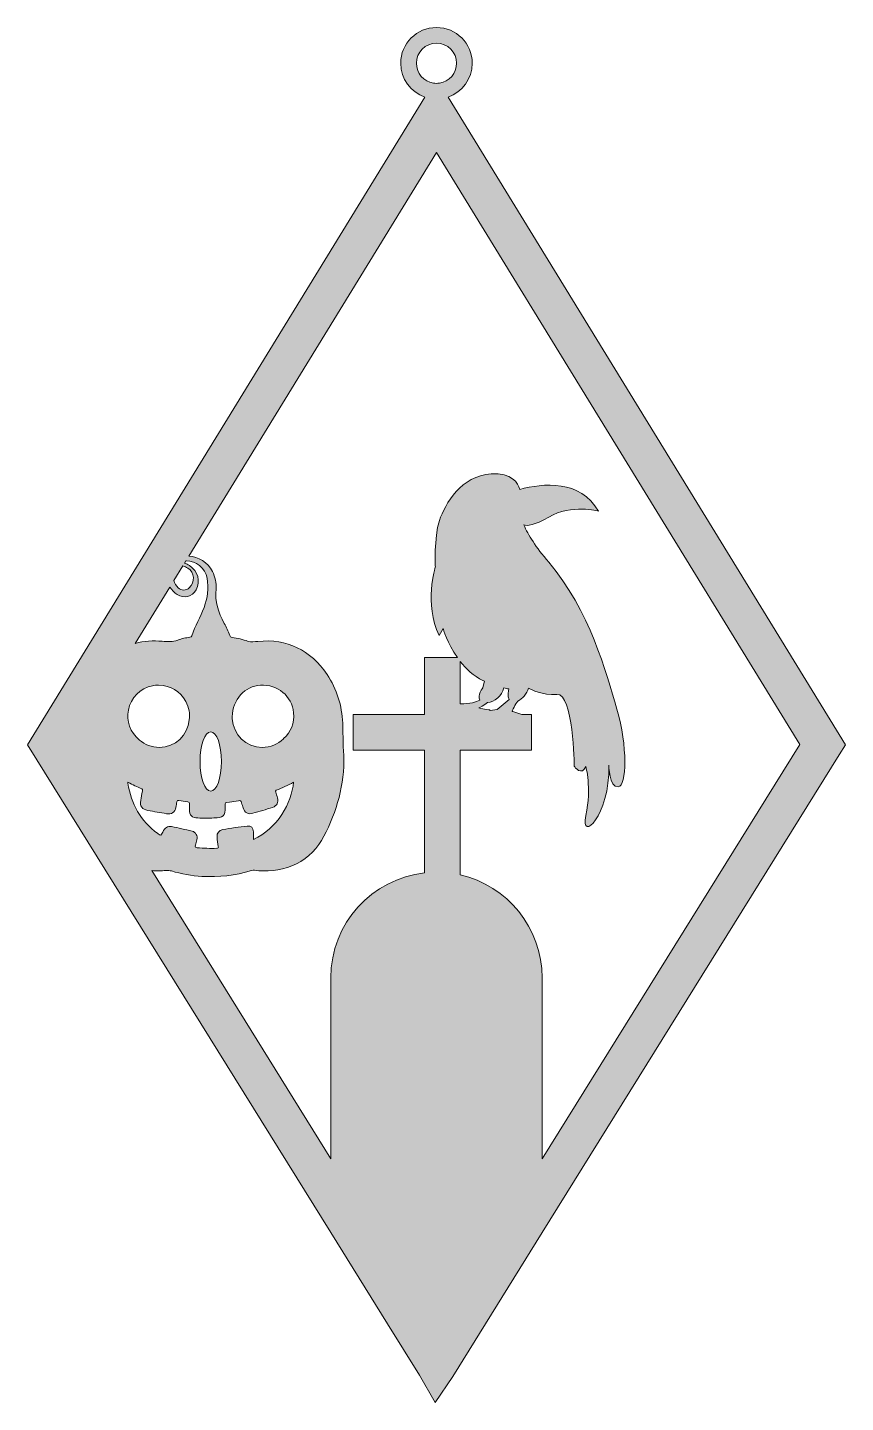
# Model space of a CAD drawing. Extents: x 679 to 2322, y -2881 to -118.
import ezdxf

# ---------------------------------------------------------------- set-up
doc = ezdxf.new("R2010")
doc.units = 0
doc.header["$MEASUREMENT"] = 0
doc.layers.add('Layer 1', color=7, linetype='Continuous')

msp = doc.modelspace()

# ---------------------------------------------------------------- hatches: boundary and pattern name
at = {"layer": 'Layer 1', "true_color": 0x6870b5}
h = msp.add_hatch(color=173, dxfattribs=at)
h.dxf.hatch_style = 2
edge = h.paths.add_edge_path()
edge.add_spline(control_points=[(1523.7, -257.9), (1552, -248.3), (1572.3, -221.5), (1572.3, -190), (1572.3, -150.3), (1540.1, -118.1), (1500.4, -118.1), (1460.7, -118.1), (1428.5, -150.3), (1428.5, -190), (1428.5, -221.5), (1448.8, -248.3), (1477.1, -257.9), (1477.1, -257.9), (678.7, -1559.4), (678.7, -1559.4), (678.7, -1559.4), (1288.1, -2539.9), (1288.1, -2539.9), (1288.1, -2539.9), (1402, -2723.2), (1402, -2723.2), (1402, -2723.2), (1466.3, -2826.6), (1466.3, -2826.6), (1466.3, -2826.6), (1498.1, -2881.4), (1498.1, -2881.4), (1498.1, -2881.4), (1533, -2829.1), (1533, -2829.1), (1533, -2829.1), (1598.8, -2723.2), (1598.8, -2723.2), (1598.8, -2723.2), (1712.7, -2539.9), (1712.7, -2539.9), (1712.7, -2539.9), (2309.5, -1580), (2309.5, -1580), (2309.5, -1580), (2322.2, -1559.4), (2322.2, -1559.4), (2322.2, -1559.4), (1523.7, -257.9), (1523.7, -257.9)], knot_values=[0, 0, 0, 0, 1, 1, 1, 2, 2, 2, 3, 3, 3, 4, 4, 4, 5, 5, 5, 6, 6, 6, 7, 7, 7, 8, 8, 8, 9, 9, 9, 10, 10, 10, 11, 11, 11, 12, 12, 12, 13, 13, 13, 14, 14, 14, 15, 15, 15, 15], degree=3, periodic=1)
edge = h.paths.add_edge_path()
edge.add_spline(control_points=[(1460.1, -190), (1460.1, -167.6), (1478.2, -149.6), (1500.4, -149.6), (1522.7, -149.6), (1540.8, -167.6), (1540.8, -190), (1540.8, -210.2), (1525.9, -227), (1506.5, -229.8), (1504.5, -230.2), (1502.4, -230.4), (1500.4, -230.4), (1498.4, -230.4), (1496.3, -230.2), (1494.3, -229.8), (1475, -227), (1460.1, -210.2), (1460.1, -190)], knot_values=[0, 0, 0, 0, 1, 1, 1, 2, 2, 2, 3, 3, 3, 4, 4, 4, 5, 5, 5, 6, 6, 6, 6], degree=3, periodic=1)
edge = h.paths.add_edge_path()
edge.add_spline(control_points=[(990.9, -1200.1), (994.2, -1201.2), (997.5, -1202.5), (1000.5, -1204.4), (1014.5, -1213.4), (1016, -1233), (1003.7, -1244.1), (1000.5, -1247), (996.9, -1248.9), (992.5, -1248.6), (988.2, -1248.8), (984.8, -1246.7), (981.7, -1244), (977.5, -1240.2), (974.5, -1235.2), (972.8, -1229.7), (972.8, -1229.7), (990.9, -1200.1), (990.9, -1200.1)], knot_values=[0, 0, 0, 0, 1, 1, 1, 2, 2, 2, 3, 3, 3, 4, 4, 4, 5, 5, 5, 6, 6, 6, 6], degree=3, periodic=1)
edge = h.paths.add_edge_path()
edge.add_spline(control_points=[(964.7, -1242.7), (968.6, -1248.9), (973.7, -1254.1), (979.3, -1257.4), (994, -1266.1), (1009.6, -1262.2), (1017.4, -1248), (1026.8, -1230.8), (1021.2, -1210.6), (1003.9, -1199.4), (1001.1, -1197.4), (997.8, -1195.9), (994.4, -1194.4), (994.4, -1194.4), (997, -1190.1), (997, -1190.1), (997.3, -1190.1), (997.6, -1190), (997.9, -1190), (1017.3, -1189.4), (1035.5, -1204.2), (1039.5, -1224.8), (1043.2, -1244.9), (1040.4, -1264.7), (1033.4, -1283.8), (1026.3, -1303.2), (1015, -1320.8), (1009.1, -1340.8), (1008.5, -1342.8), (1006.8, -1343.2), (1005.1, -1343.5), (996.8, -1344.6), (988.5, -1346.1), (980.7, -1349.1), (970.4, -1353.1), (960.1, -1352.4), (949.5, -1351.5), (931, -1349.9), (912.7, -1351), (895.3, -1356), (895.3, -1356), (964.7, -1242.7), (964.7, -1242.7)], knot_values=[0, 0, 0, 0, 1, 1, 1, 2, 2, 2, 3, 3, 3, 4, 4, 4, 5, 5, 5, 6, 6, 6, 7, 7, 7, 8, 8, 8, 9, 9, 9, 10, 10, 10, 11, 11, 11, 12, 12, 12, 13, 13, 13, 14, 14, 14, 14], degree=3, periodic=1)
edge = h.paths.add_edge_path()
edge.add_spline(control_points=[(1046.8, -1533.4), (1058.8, -1533.4), (1068.4, -1560.1), (1068.4, -1593.2), (1068.4, -1626.2), (1058.8, -1652.9), (1046.8, -1652.9), (1035, -1652.9), (1025.4, -1626.2), (1025.4, -1593.2), (1025.4, -1560.1), (1035, -1533.4), (1046.8, -1533.4)], knot_values=[0, 0, 0, 0, 1, 1, 1, 2, 2, 2, 3, 3, 3, 4, 4, 4, 4], degree=3, periodic=1)
edge = h.paths.add_edge_path()
edge.add_spline(control_points=[(881.3, -1489.7), (886.3, -1464.9), (905.5, -1445.6), (929.7, -1440.8), (933.8, -1440), (938, -1439.4), (942.2, -1439.5), (966.5, -1440.6), (985.3, -1451.1), (996.7, -1472.8), (1003.1, -1485), (1005.3, -1497.2), (1003.6, -1509.2), (1001.2, -1540.3), (975.2, -1564.9), (943.4, -1564.9), (928.2, -1564.9), (914.4, -1559.3), (903.8, -1550), (903.4, -1549.8), (903.1, -1549.5), (902.8, -1549.3), (885.6, -1535.1), (876.8, -1511.5), (881.3, -1489.7)], knot_values=[0, 0, 0, 0, 1, 1, 1, 2, 2, 2, 3, 3, 3, 4, 4, 4, 5, 5, 5, 6, 6, 6, 7, 7, 7, 8, 8, 8, 8], degree=3, periodic=1)
edge = h.paths.add_edge_path()
edge.add_spline(control_points=[(880.2, -1636.9), (880.2, -1636.4), (880.3, -1635.9), (880.5, -1635), (889.8, -1639.6), (899, -1644), (908.2, -1648.3), (910.5, -1649.4), (909.8, -1651), (909.5, -1652.7), (908.4, -1658.8), (907.3, -1665), (906.2, -1671.2), (904, -1682.9), (908.7, -1689.5), (920.3, -1691.6), (932.9, -1693.7), (945.3, -1695.9), (957.9, -1698.2), (967.6, -1700), (975, -1695.2), (976.8, -1685.3), (977.4, -1681.7), (978.2, -1678.1), (978.7, -1674.5), (979, -1671.9), (979.9, -1670.9), (982.7, -1671.4), (988.7, -1672.5), (994.7, -1673.5), (1000.7, -1674.3), (1003.5, -1674.6), (1004.1, -1676), (1004, -1678.5), (1003.8, -1682.3), (1003.9, -1686.2), (1003.9, -1690), (1004, -1701.1), (1009.4, -1706.7), (1020.6, -1706.7), (1031.3, -1706.8), (1042.1, -1706.8), (1052.9, -1706.7), (1072.2, -1706.7), (1075.7, -1703.1), (1075.7, -1684), (1075.6, -1675.4), (1075.6, -1675.5), (1084.4, -1674.6), (1090.4, -1674.1), (1096.5, -1673.3), (1102.4, -1672), (1106.4, -1671.1), (1108.1, -1672.3), (1108.9, -1676.1), (1109.7, -1679.7), (1110.9, -1683.1), (1112, -1686.5), (1114.9, -1695.8), (1122.2, -1700), (1131.5, -1697.3), (1144.6, -1693.6), (1157.8, -1689.5), (1170.8, -1685.4), (1179.9, -1682.5), (1183.4, -1675.4), (1180.8, -1666.1), (1179.7, -1662.2), (1178.6, -1658.4), (1177.4, -1654.6), (1177.1, -1653.3), (1176.4, -1651.8), (1178.3, -1651.1), (1190.2, -1646.4), (1201.8, -1641), (1213.4, -1634.8), (1209.3, -1676.6), (1180.9, -1728.2), (1132.6, -1749.7), (1132.6, -1744.4), (1132.6, -1739.5), (1132.6, -1734.5), (1132.5, -1726.2), (1128.2, -1721.8), (1119.8, -1722.8), (1103.7, -1724.8), (1087.5, -1727.2), (1071.3, -1729.8), (1063.3, -1731.1), (1059, -1737.1), (1059.5, -1745.1), (1059.9, -1751.4), (1060.9, -1757.6), (1062, -1763.7), (1062.5, -1766.5), (1061.8, -1767.5), (1059, -1767.6), (1045.7, -1768), (1032.6, -1767.8), (1019.4, -1766.4), (1016, -1766), (1014.9, -1764.9), (1016.1, -1761.3), (1017.4, -1757.8), (1018.2, -1754), (1019.1, -1750.3), (1020.9, -1742.7), (1016.8, -1735.1), (1009.2, -1733.2), (995.6, -1729.8), (981.9, -1726.7), (968, -1724), (959.9, -1722.3), (955, -1725.9), (950.3, -1735.3), (946.7, -1742.3), (946.7, -1742.4), (940.2, -1737.7), (906, -1712.5), (887.2, -1678.2), (880.2, -1636.9)], knot_values=[0, 0, 0, 0, 1, 1, 1, 2, 2, 2, 3, 3, 3, 4, 4, 4, 5, 5, 5, 6, 6, 6, 7, 7, 7, 8, 8, 8, 9, 9, 9, 10, 10, 10, 11, 11, 11, 12, 12, 12, 13, 13, 13, 14, 14, 14, 15, 15, 15, 16, 16, 16, 17, 17, 17, 18, 18, 18, 19, 19, 19, 20, 20, 20, 21, 21, 21, 22, 22, 22, 23, 23, 23, 24, 24, 24, 25, 25, 25, 26, 26, 26, 27, 27, 27, 28, 28, 28, 29, 29, 29, 30, 30, 30, 31, 31, 31, 32, 32, 32, 33, 33, 33, 34, 34, 34, 35, 35, 35, 36, 36, 36, 37, 37, 37, 38, 38, 38, 39, 39, 39, 40, 40, 40, 40], degree=3, periodic=1)
edge = h.paths.add_edge_path()
edge.add_spline(control_points=[(1089.9, -1503.1), (1090.1, -1469.2), (1116.1, -1441.2), (1146.7, -1439.7), (1181.6, -1438.1), (1209.9, -1461.5), (1213.2, -1495.2), (1215.2, -1516.4), (1208.1, -1533.7), (1193.1, -1547.2), (1192.9, -1547.4), (1192.9, -1547.5), (1192.7, -1547.6), (1181.8, -1558.3), (1166.9, -1564.9), (1150.4, -1564.9), (1118, -1564.9), (1091.6, -1539.2), (1090.1, -1507.2), (1090.1, -1507.2), (1090.1, -1507), (1090.1, -1507), (1090, -1505.6), (1089.9, -1504.3), (1089.9, -1503.1)], knot_values=[0, 0, 0, 0, 1, 1, 1, 2, 2, 2, 3, 3, 3, 4, 4, 4, 5, 5, 5, 6, 6, 6, 7, 7, 7, 8, 8, 8, 8], degree=3, periodic=1)
edge = h.paths.add_edge_path()
edge.add_spline(control_points=[(1712.7, -2391.8), (1712.7, -2391.8), (1712.7, -2027.8), (1712.7, -2027.8), (1712.7, -1927), (1642.4, -1842.7), (1548.2, -1821), (1548.2, -1821), (1548.2, -1570.5), (1548.2, -1570.5), (1548.2, -1570.5), (1691.6, -1570.5), (1691.6, -1570.5), (1691.6, -1570.5), (1691.6, -1498.8), (1691.6, -1498.8), (1691.6, -1498.8), (1672.2, -1498.8), (1672.2, -1498.8), (1664.2, -1495.1), (1654.5, -1493.4), (1653, -1492.8), (1651.2, -1492), (1659.8, -1477.9), (1663.7, -1471.6), (1673, -1467.7), (1682.1, -1457.5), (1685.2, -1445.6), (1690.8, -1448.9), (1713, -1460.6), (1742.2, -1458.3), (1776, -1455.5), (1776.7, -1600.6), (1777.3, -1602.6), (1778, -1604.6), (1792.3, -1622.9), (1800.4, -1603.2), (1800.4, -1603.2), (1812.6, -1645.3), (1800.4, -1701.5), (1788.2, -1757.7), (1849.8, -1703.5), (1846.5, -1600.6), (1846.5, -1600.6), (1847.8, -1645.3), (1865.4, -1643.9), (1883.1, -1642.5), (1884.5, -1561.9), (1862.8, -1488), (1841.1, -1414.2), (1808.5, -1289.5), (1725.9, -1192.6), (1699.9, -1162.2), (1684.7, -1137.5), (1676, -1117.8), (1682.3, -1119.7), (1696.5, -1119.4), (1726.3, -1101.9), (1771.5, -1075.1), (1826.1, -1090.3), (1826.1, -1090.3), (1789.9, -1025.8), (1714, -1034), (1667.8, -1046.4), (1664.1, -1033.3), (1651.6, -1012.6), (1610.2, -1015.1), (1550.1, -1018.7), (1517.6, -1074.7), (1506.4, -1109.1), (1495, -1143.4), (1498.2, -1202.1), (1498.2, -1202.1), (1498.2, -1202.1), (1475.1, -1276.6), (1505.7, -1339.7), (1505.7, -1339.7), (1513.8, -1326.1), (1513.8, -1326.1), (1513.8, -1326.1), (1522.1, -1355.4), (1542.4, -1384.3), (1542.4, -1384.3), (1476.5, -1384.3), (1476.5, -1384.3), (1476.5, -1384.3), (1476.5, -1498.8), (1476.5, -1498.8), (1476.5, -1498.8), (1333.1, -1498.8), (1333.1, -1498.8), (1333.1, -1498.8), (1333.1, -1570.5), (1333.1, -1570.5), (1333.1, -1570.5), (1476.5, -1570.5), (1476.5, -1570.5), (1476.5, -1570.5), (1476.5, -1816.9), (1476.5, -1816.9), (1370.6, -1828.8), (1288.1, -1918.6), (1288.1, -2027.8), (1288.1, -2027.8), (1288.1, -2391.5), (1288.1, -2391.5), (1288.1, -2391.5), (928.2, -1812.5), (928.2, -1812.5), (937.6, -1813.1), (947.2, -1812.9), (957, -1812.1), (960.7, -1811.8), (964.2, -1812.2), (967.7, -1813.2), (987.8, -1818.9), (1008.3, -1823), (1029.2, -1824.1), (1063, -1825.9), (1096.2, -1822.3), (1128.7, -1812.5), (1130.8, -1811.9), (1132.7, -1811.5), (1134.8, -1811.8), (1140.5, -1812.9), (1146.3, -1812.9), (1152, -1812.9), (1178.9, -1813.3), (1204.6, -1808.2), (1227.9, -1794.1), (1251.3, -1779.8), (1267.2, -1758.7), (1278.8, -1734.5), (1303.5, -1683), (1317.8, -1629.1), (1313.6, -1571.3), (1312.3, -1553), (1312.8, -1534.5), (1312, -1516.2), (1310.3, -1480.7), (1300.5, -1447.8), (1280.5, -1418.2), (1247.1, -1369), (1200.9, -1346.3), (1141.3, -1351.7), (1134.8, -1352.2), (1128.5, -1354.1), (1121.7, -1351.7), (1111.4, -1347.8), (1100.7, -1345.3), (1089.9, -1343.7), (1087.3, -1343.3), (1085.9, -1342.2), (1085, -1339.8), (1082.1, -1331.4), (1078.2, -1323.4), (1073.9, -1315.6), (1062, -1294), (1055, -1271.5), (1057.6, -1246.3), (1058.9, -1234.1), (1055.6, -1222.5), (1050.1, -1211.5), (1040.8, -1192.9), (1021.8, -1181), (1003, -1180.4), (1003, -1180.4), (1500.4, -369.6), (1500.4, -369.6), (1500.4, -369.6), (2230.2, -1559.1), (2230.2, -1559.1), (2230.2, -1559.1), (1712.7, -2391.8), (1712.7, -2391.8)], knot_values=[0, 0, 0, 0, 1, 1, 1, 2, 2, 2, 3, 3, 3, 4, 4, 4, 5, 5, 5, 6, 6, 6, 7, 7, 7, 8, 8, 8, 9, 9, 9, 10, 10, 10, 11, 11, 11, 12, 12, 12, 13, 13, 13, 14, 14, 14, 15, 15, 15, 16, 16, 16, 17, 17, 17, 18, 18, 18, 19, 19, 19, 20, 20, 20, 21, 21, 21, 22, 22, 22, 23, 23, 23, 24, 24, 24, 25, 25, 25, 26, 26, 26, 27, 27, 27, 28, 28, 28, 29, 29, 29, 30, 30, 30, 31, 31, 31, 32, 32, 32, 33, 33, 33, 34, 34, 34, 35, 35, 35, 36, 36, 36, 37, 37, 37, 38, 38, 38, 39, 39, 39, 40, 40, 40, 41, 41, 41, 42, 42, 42, 43, 43, 43, 44, 44, 44, 45, 45, 45, 46, 46, 46, 47, 47, 47, 48, 48, 48, 49, 49, 49, 50, 50, 50, 51, 51, 51, 52, 52, 52, 53, 53, 53, 54, 54, 54, 55, 55, 55, 56, 56, 56, 57, 57, 57, 58, 58, 58, 58], degree=3, periodic=1)
edge = h.paths.add_edge_path()
edge.add_spline(control_points=[(1646.3, -1468.4), (1646.3, -1468.4), (1622.5, -1488.4), (1622.5, -1488.4), (1622.5, -1488.4), (1608.3, -1490.7), (1608.3, -1490.7), (1607.8, -1489.7), (1606.9, -1489.1), (1605.6, -1489.1), (1600.9, -1489.1), (1585.3, -1485.4), (1585.3, -1485.4), (1585.3, -1485.4), (1597.2, -1480), (1603.2, -1474.7), (1616.7, -1473), (1632.6, -1461.7), (1635.8, -1445.4), (1639.3, -1446.2), (1642.6, -1446.7), (1645.8, -1447.2), (1644.8, -1451.1), (1642.9, -1461.9), (1646.3, -1468.4)], knot_values=[0, 0, 0, 0, 1, 1, 1, 2, 2, 2, 3, 3, 3, 4, 4, 4, 5, 5, 5, 6, 6, 6, 7, 7, 7, 8, 8, 8, 8], degree=3, periodic=1)
edge = h.paths.add_edge_path()
edge.add_spline(control_points=[(1593.8, -1444.3), (1593.8, -1444.3), (1581.6, -1460.9), (1587.4, -1469.7), (1580.3, -1473.4), (1567.8, -1477.8), (1548.2, -1477.2), (1548.2, -1477.2), (1548.2, -1392.1), (1548.2, -1392.1), (1559.8, -1407), (1574.9, -1421.2), (1593.8, -1430.5), (1594.9, -1431), (1596, -1431.6), (1597.1, -1432), (1597.1, -1432), (1593.8, -1444.3), (1593.8, -1444.3)], knot_values=[0, 0, 0, 0, 1, 1, 1, 2, 2, 2, 3, 3, 3, 4, 4, 4, 5, 5, 5, 6, 6, 6, 6], degree=3, periodic=1)

# ---------------------------------------------------------------- linework, layer by layer
at = {"layer": 'Layer 1', "lineweight": 0}
for points, knots in [([(1523.7, -257.9), (1552, -248.3), (1572.3, -221.5), (1572.3, -190), (1572.3, -150.3), (1540.1, -118.1), (1500.4, -118.1), (1460.7, -118.1), (1428.5, -150.3), (1428.5, -190), (1428.5, -221.5), (1448.8, -248.3), (1477.1, -257.9), (1477.1, -257.9), (678.7, -1559.4), (678.7, -1559.4), (678.7, -1559.4), (1288.1, -2539.9), (1288.1, -2539.9), (1288.1, -2539.9), (1402, -2723.2), (1402, -2723.2), (1402, -2723.2), (1466.3, -2826.6), (1466.3, -2826.6), (1466.3, -2826.6), (1498.1, -2881.4), (1498.1, -2881.4), (1498.1, -2881.4), (1533, -2829.1), (1533, -2829.1), (1533, -2829.1), (1598.8, -2723.2), (1598.8, -2723.2), (1598.8, -2723.2), (1712.7, -2539.9), (1712.7, -2539.9), (1712.7, -2539.9), (2309.5, -1580), (2309.5, -1580), (2309.5, -1580), (2322.2, -1559.4), (2322.2, -1559.4), (2322.2, -1559.4), (1523.7, -257.9), (1523.7, -257.9)], [0, 0, 0, 0, 1, 1, 1, 2, 2, 2, 3, 3, 3, 4, 4, 4, 5, 5, 5, 6, 6, 6, 7, 7, 7, 8, 8, 8, 9, 9, 9, 10, 10, 10, 11, 11, 11, 12, 12, 12, 13, 13, 13, 14, 14, 14, 15, 15, 15, 15]), ([(1460.1, -190), (1460.1, -167.6), (1478.2, -149.6), (1500.4, -149.6), (1522.7, -149.6), (1540.8, -167.6), (1540.8, -190), (1540.8, -210.2), (1525.9, -227), (1506.5, -229.8), (1504.5, -230.2), (1502.4, -230.4), (1500.4, -230.4), (1498.4, -230.4), (1496.3, -230.2), (1494.3, -229.8), (1475, -227), (1460.1, -210.2), (1460.1, -190)], [0, 0, 0, 0, 1, 1, 1, 2, 2, 2, 3, 3, 3, 4, 4, 4, 5, 5, 5, 6, 6, 6, 6]), ([(1712.7, -2391.8), (1712.7, -2391.8), (1712.7, -2027.8), (1712.7, -2027.8), (1712.7, -1927), (1642.4, -1842.7), (1548.2, -1821), (1548.2, -1821), (1548.2, -1570.5), (1548.2, -1570.5), (1548.2, -1570.5), (1691.6, -1570.5), (1691.6, -1570.5), (1691.6, -1570.5), (1691.6, -1498.8), (1691.6, -1498.8), (1691.6, -1498.8), (1672.2, -1498.8), (1672.2, -1498.8), (1664.2, -1495.1), (1654.5, -1493.4), (1653, -1492.8), (1651.2, -1492), (1659.8, -1477.9), (1663.7, -1471.6), (1673, -1467.7), (1682.1, -1457.5), (1685.2, -1445.6), (1690.8, -1448.9), (1713, -1460.6), (1742.2, -1458.3), (1776, -1455.5), (1776.7, -1600.6), (1777.3, -1602.6), (1778, -1604.6), (1792.3, -1622.9), (1800.4, -1603.2), (1800.4, -1603.2), (1812.6, -1645.3), (1800.4, -1701.5), (1788.2, -1757.7), (1849.8, -1703.5), (1846.5, -1600.6), (1846.5, -1600.6), (1847.8, -1645.3), (1865.4, -1643.9), (1883.1, -1642.5), (1884.5, -1561.9), (1862.8, -1488), (1841.1, -1414.2), (1808.5, -1289.5), (1725.9, -1192.6), (1699.9, -1162.2), (1684.7, -1137.5), (1676, -1117.8), (1682.3, -1119.7), (1696.5, -1119.4), (1726.3, -1101.9), (1771.5, -1075.1), (1826.1, -1090.3), (1826.1, -1090.3), (1789.9, -1025.8), (1714, -1034), (1667.8, -1046.4), (1664.1, -1033.3), (1651.6, -1012.6), (1610.2, -1015.1), (1550.1, -1018.7), (1517.6, -1074.7), (1506.4, -1109.1), (1495, -1143.4), (1498.2, -1202.1), (1498.2, -1202.1), (1498.2, -1202.1), (1475.1, -1276.6), (1505.7, -1339.7), (1505.7, -1339.7), (1513.8, -1326.1), (1513.8, -1326.1), (1513.8, -1326.1), (1522.1, -1355.4), (1542.4, -1384.3), (1542.4, -1384.3), (1476.5, -1384.3), (1476.5, -1384.3), (1476.5, -1384.3), (1476.5, -1498.8), (1476.5, -1498.8), (1476.5, -1498.8), (1333.1, -1498.8), (1333.1, -1498.8), (1333.1, -1498.8), (1333.1, -1570.5), (1333.1, -1570.5), (1333.1, -1570.5), (1476.5, -1570.5), (1476.5, -1570.5), (1476.5, -1570.5), (1476.5, -1816.9), (1476.5, -1816.9), (1370.6, -1828.8), (1288.1, -1918.6), (1288.1, -2027.8), (1288.1, -2027.8), (1288.1, -2391.5), (1288.1, -2391.5), (1288.1, -2391.5), (928.2, -1812.5), (928.2, -1812.5), (937.6, -1813.1), (947.2, -1812.9), (957, -1812.1), (960.7, -1811.8), (964.2, -1812.2), (967.7, -1813.2), (987.8, -1818.9), (1008.3, -1823), (1029.2, -1824.1), (1063, -1825.9), (1096.2, -1822.3), (1128.7, -1812.5), (1130.8, -1811.9), (1132.7, -1811.5), (1134.8, -1811.8), (1140.5, -1812.9), (1146.3, -1812.9), (1152, -1812.9), (1178.9, -1813.3), (1204.6, -1808.2), (1227.9, -1794.1), (1251.3, -1779.8), (1267.2, -1758.7), (1278.8, -1734.5), (1303.5, -1683), (1317.8, -1629.1), (1313.6, -1571.3), (1312.3, -1553), (1312.8, -1534.5), (1312, -1516.2), (1310.3, -1480.7), (1300.5, -1447.8), (1280.5, -1418.2), (1247.1, -1369), (1200.9, -1346.3), (1141.3, -1351.7), (1134.8, -1352.2), (1128.5, -1354.1), (1121.7, -1351.7), (1111.4, -1347.8), (1100.7, -1345.3), (1089.9, -1343.7), (1087.3, -1343.3), (1085.9, -1342.2), (1085, -1339.8), (1082.1, -1331.4), (1078.2, -1323.4), (1073.9, -1315.6), (1062, -1294), (1055, -1271.5), (1057.6, -1246.3), (1058.9, -1234.1), (1055.6, -1222.5), (1050.1, -1211.5), (1040.8, -1192.9), (1021.8, -1181), (1003, -1180.4), (1003, -1180.4), (1500.4, -369.6), (1500.4, -369.6), (1500.4, -369.6), (2230.2, -1559.1), (2230.2, -1559.1), (2230.2, -1559.1), (1712.7, -2391.8), (1712.7, -2391.8)], [0, 0, 0, 0, 1, 1, 1, 2, 2, 2, 3, 3, 3, 4, 4, 4, 5, 5, 5, 6, 6, 6, 7, 7, 7, 8, 8, 8, 9, 9, 9, 10, 10, 10, 11, 11, 11, 12, 12, 12, 13, 13, 13, 14, 14, 14, 15, 15, 15, 16, 16, 16, 17, 17, 17, 18, 18, 18, 19, 19, 19, 20, 20, 20, 21, 21, 21, 22, 22, 22, 23, 23, 23, 24, 24, 24, 25, 25, 25, 26, 26, 26, 27, 27, 27, 28, 28, 28, 29, 29, 29, 30, 30, 30, 31, 31, 31, 32, 32, 32, 33, 33, 33, 34, 34, 34, 35, 35, 35, 36, 36, 36, 37, 37, 37, 38, 38, 38, 39, 39, 39, 40, 40, 40, 41, 41, 41, 42, 42, 42, 43, 43, 43, 44, 44, 44, 45, 45, 45, 46, 46, 46, 47, 47, 47, 48, 48, 48, 49, 49, 49, 50, 50, 50, 51, 51, 51, 52, 52, 52, 53, 53, 53, 54, 54, 54, 55, 55, 55, 56, 56, 56, 57, 57, 57, 58, 58, 58, 58]), ([(964.7, -1242.7), (968.6, -1248.9), (973.7, -1254.1), (979.3, -1257.4), (994, -1266.1), (1009.6, -1262.2), (1017.4, -1248), (1026.8, -1230.8), (1021.2, -1210.6), (1003.9, -1199.4), (1001.1, -1197.4), (997.8, -1195.9), (994.4, -1194.4), (994.4, -1194.4), (997, -1190.1), (997, -1190.1), (997.3, -1190.1), (997.6, -1190), (997.9, -1190), (1017.3, -1189.4), (1035.5, -1204.2), (1039.5, -1224.8), (1043.2, -1244.9), (1040.4, -1264.7), (1033.4, -1283.8), (1026.3, -1303.2), (1015, -1320.8), (1009.1, -1340.8), (1008.5, -1342.8), (1006.8, -1343.2), (1005.1, -1343.5), (996.8, -1344.6), (988.5, -1346.1), (980.7, -1349.1), (970.4, -1353.1), (960.1, -1352.4), (949.5, -1351.5), (931, -1349.9), (912.7, -1351), (895.3, -1356), (895.3, -1356), (964.7, -1242.7), (964.7, -1242.7)], [0, 0, 0, 0, 1, 1, 1, 2, 2, 2, 3, 3, 3, 4, 4, 4, 5, 5, 5, 6, 6, 6, 7, 7, 7, 8, 8, 8, 9, 9, 9, 10, 10, 10, 11, 11, 11, 12, 12, 12, 13, 13, 13, 14, 14, 14, 14]), ([(990.9, -1200.1), (994.2, -1201.2), (997.5, -1202.5), (1000.5, -1204.4), (1014.5, -1213.4), (1016, -1233), (1003.7, -1244.1), (1000.5, -1247), (996.9, -1248.9), (992.5, -1248.6), (988.2, -1248.8), (984.8, -1246.7), (981.7, -1244), (977.5, -1240.2), (974.5, -1235.2), (972.8, -1229.7), (972.8, -1229.7), (990.9, -1200.1), (990.9, -1200.1)], [0, 0, 0, 0, 1, 1, 1, 2, 2, 2, 3, 3, 3, 4, 4, 4, 5, 5, 5, 6, 6, 6, 6]), ([(1593.8, -1444.3), (1593.8, -1444.3), (1581.6, -1460.9), (1587.4, -1469.7), (1580.3, -1473.4), (1567.8, -1477.8), (1548.2, -1477.2), (1548.2, -1477.2), (1548.2, -1392.1), (1548.2, -1392.1), (1559.8, -1407), (1574.9, -1421.2), (1593.8, -1430.5), (1594.9, -1431), (1596, -1431.6), (1597.1, -1432), (1597.1, -1432), (1593.8, -1444.3), (1593.8, -1444.3)], [0, 0, 0, 0, 1, 1, 1, 2, 2, 2, 3, 3, 3, 4, 4, 4, 5, 5, 5, 6, 6, 6, 6]), ([(881.3, -1489.7), (886.3, -1464.9), (905.5, -1445.6), (929.7, -1440.8), (933.8, -1440), (938, -1439.4), (942.2, -1439.5), (966.5, -1440.6), (985.3, -1451.1), (996.7, -1472.8), (1003.1, -1485), (1005.3, -1497.2), (1003.6, -1509.2), (1001.2, -1540.3), (975.2, -1564.9), (943.4, -1564.9), (928.2, -1564.9), (914.4, -1559.3), (903.8, -1550), (903.4, -1549.8), (903.1, -1549.5), (902.8, -1549.3), (885.6, -1535.1), (876.8, -1511.5), (881.3, -1489.7)], [0, 0, 0, 0, 1, 1, 1, 2, 2, 2, 3, 3, 3, 4, 4, 4, 5, 5, 5, 6, 6, 6, 7, 7, 7, 8, 8, 8, 8]), ([(1089.9, -1503.1), (1090.1, -1469.2), (1116.1, -1441.2), (1146.7, -1439.7), (1181.6, -1438.1), (1209.9, -1461.5), (1213.2, -1495.2), (1215.2, -1516.4), (1208.1, -1533.7), (1193.1, -1547.2), (1192.9, -1547.4), (1192.9, -1547.5), (1192.7, -1547.6), (1181.8, -1558.3), (1166.9, -1564.9), (1150.4, -1564.9), (1118, -1564.9), (1091.6, -1539.2), (1090.1, -1507.2), (1090.1, -1507.2), (1090.1, -1507), (1090.1, -1507), (1090, -1505.6), (1089.9, -1504.3), (1089.9, -1503.1)], [0, 0, 0, 0, 1, 1, 1, 2, 2, 2, 3, 3, 3, 4, 4, 4, 5, 5, 5, 6, 6, 6, 7, 7, 7, 8, 8, 8, 8]), ([(1646.3, -1468.4), (1646.3, -1468.4), (1622.5, -1488.4), (1622.5, -1488.4), (1622.5, -1488.4), (1608.3, -1490.7), (1608.3, -1490.7), (1607.8, -1489.7), (1606.9, -1489.1), (1605.6, -1489.1), (1600.9, -1489.1), (1585.3, -1485.4), (1585.3, -1485.4), (1585.3, -1485.4), (1597.2, -1480), (1603.2, -1474.7), (1616.7, -1473), (1632.6, -1461.7), (1635.8, -1445.4), (1639.3, -1446.2), (1642.6, -1446.7), (1645.8, -1447.2), (1644.8, -1451.1), (1642.9, -1461.9), (1646.3, -1468.4)], [0, 0, 0, 0, 1, 1, 1, 2, 2, 2, 3, 3, 3, 4, 4, 4, 5, 5, 5, 6, 6, 6, 7, 7, 7, 8, 8, 8, 8]), ([(1046.8, -1533.4), (1058.8, -1533.4), (1068.4, -1560.1), (1068.4, -1593.2), (1068.4, -1626.2), (1058.8, -1652.9), (1046.8, -1652.9), (1035, -1652.9), (1025.4, -1626.2), (1025.4, -1593.2), (1025.4, -1560.1), (1035, -1533.4), (1046.8, -1533.4)], [0, 0, 0, 0, 1, 1, 1, 2, 2, 2, 3, 3, 3, 4, 4, 4, 4]), ([(880.2, -1636.9), (880.2, -1636.4), (880.3, -1635.9), (880.5, -1635), (889.8, -1639.6), (899, -1644), (908.2, -1648.3), (910.5, -1649.4), (909.8, -1651), (909.5, -1652.7), (908.4, -1658.8), (907.3, -1665), (906.2, -1671.2), (904, -1682.9), (908.7, -1689.5), (920.3, -1691.6), (932.9, -1693.7), (945.3, -1695.9), (957.9, -1698.2), (967.6, -1700), (975, -1695.2), (976.8, -1685.3), (977.4, -1681.7), (978.2, -1678.1), (978.7, -1674.5), (979, -1671.9), (979.9, -1670.9), (982.7, -1671.4), (988.7, -1672.5), (994.7, -1673.5), (1000.7, -1674.3), (1003.5, -1674.6), (1004.1, -1676), (1004, -1678.5), (1003.8, -1682.3), (1003.9, -1686.2), (1003.9, -1690), (1004, -1701.1), (1009.4, -1706.7), (1020.6, -1706.7), (1031.3, -1706.8), (1042.1, -1706.8), (1052.9, -1706.7), (1072.2, -1706.7), (1075.7, -1703.1), (1075.7, -1684), (1075.6, -1675.4), (1075.6, -1675.5), (1084.4, -1674.6), (1090.4, -1674.1), (1096.5, -1673.3), (1102.4, -1672), (1106.4, -1671.1), (1108.1, -1672.3), (1108.9, -1676.1), (1109.7, -1679.7), (1110.9, -1683.1), (1112, -1686.5), (1114.9, -1695.8), (1122.2, -1700), (1131.5, -1697.3), (1144.6, -1693.6), (1157.8, -1689.5), (1170.8, -1685.4), (1179.9, -1682.5), (1183.4, -1675.4), (1180.8, -1666.1), (1179.7, -1662.2), (1178.6, -1658.4), (1177.4, -1654.6), (1177.1, -1653.3), (1176.4, -1651.8), (1178.3, -1651.1), (1190.2, -1646.4), (1201.8, -1641), (1213.4, -1634.8), (1209.3, -1676.6), (1180.9, -1728.2), (1132.6, -1749.7), (1132.6, -1744.4), (1132.6, -1739.5), (1132.6, -1734.5), (1132.5, -1726.2), (1128.2, -1721.8), (1119.8, -1722.8), (1103.7, -1724.8), (1087.5, -1727.2), (1071.3, -1729.8), (1063.3, -1731.1), (1059, -1737.1), (1059.5, -1745.1), (1059.9, -1751.4), (1060.9, -1757.6), (1062, -1763.7), (1062.5, -1766.5), (1061.8, -1767.5), (1059, -1767.6), (1045.7, -1768), (1032.6, -1767.8), (1019.4, -1766.4), (1016, -1766), (1014.9, -1764.9), (1016.1, -1761.3), (1017.4, -1757.8), (1018.2, -1754), (1019.1, -1750.3), (1020.9, -1742.7), (1016.8, -1735.1), (1009.2, -1733.2), (995.6, -1729.8), (981.9, -1726.7), (968, -1724), (959.9, -1722.3), (955, -1725.9), (950.3, -1735.3), (946.7, -1742.3), (946.7, -1742.4), (940.2, -1737.7), (906, -1712.5), (887.2, -1678.2), (880.2, -1636.9)], [0, 0, 0, 0, 1, 1, 1, 2, 2, 2, 3, 3, 3, 4, 4, 4, 5, 5, 5, 6, 6, 6, 7, 7, 7, 8, 8, 8, 9, 9, 9, 10, 10, 10, 11, 11, 11, 12, 12, 12, 13, 13, 13, 14, 14, 14, 15, 15, 15, 16, 16, 16, 17, 17, 17, 18, 18, 18, 19, 19, 19, 20, 20, 20, 21, 21, 21, 22, 22, 22, 23, 23, 23, 24, 24, 24, 25, 25, 25, 26, 26, 26, 27, 27, 27, 28, 28, 28, 29, 29, 29, 30, 30, 30, 31, 31, 31, 32, 32, 32, 33, 33, 33, 34, 34, 34, 35, 35, 35, 36, 36, 36, 37, 37, 37, 38, 38, 38, 39, 39, 39, 40, 40, 40, 40])]:
    msp.add_open_spline(points, degree=3, knots=knots, dxfattribs=at)

doc.saveas('drawing.dxf')
